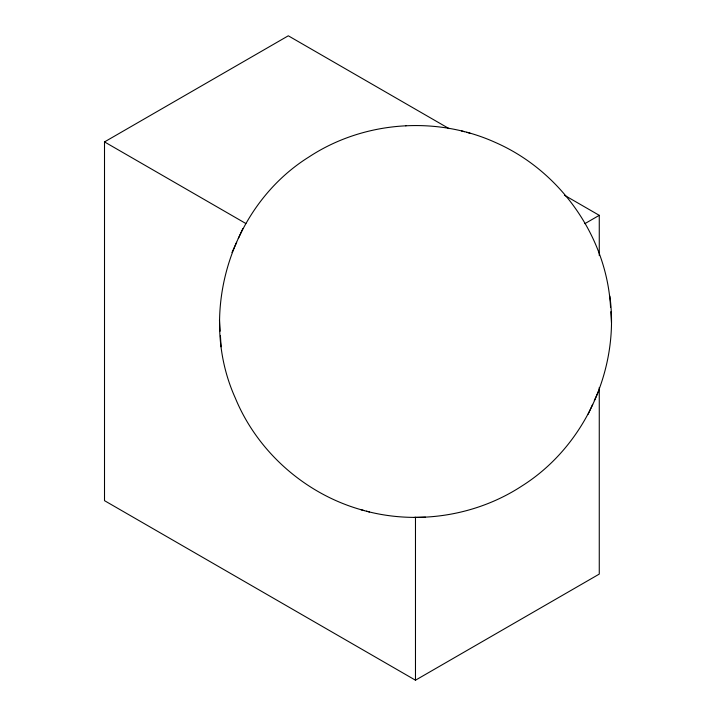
<?xml version="1.0" encoding="UTF-8"?>
<svg xmlns="http://www.w3.org/2000/svg" width="716" height="716" viewBox="0 0 716 716"><rect width="100%" height="100%" fill="white"/><g stroke="black" fill="none" stroke-linecap="round" stroke-linejoin="round"><path stroke-width="1.07" d="M364.265 510.589C307.057 495.508 257.867 452.834 235.322 398.069C197.169 313.635 230.686 205.689 309.061 156.894C363.424 121.12 435.919 115.562 495.186 142.368C559.975 170.623 606.667 236.396 610.551 307.137M609.844 296.093C619.832 369.375 584.542 446.524 521.892 486.003C475.021 516.692 414.671 525.49 360.936 509.694M231.966 252.56L236.656 242.276M238.303 238.544L242.831 228.619M588.131 414.269L592.66 404.352M594.307 400.611L598.997 390.336M599.265 387.454L599.265 574.089L415.477 680.2L104.509 500.663L104.509 141.911L288.297 35.8L449.111 128.647M584.847 223.661L599.265 215.337L599.265 255.576M414.054 517.417L425.501 517.176M405.462 125.721L406.133 125.721M466.698 132.299L470.027 133.203M461.489 130.93L464.478 131.735M366.485 511.161L369.474 511.967M564.396 195.2L599.265 215.337M104.509 141.911L245.883 223.535M610.784 311.737L611.491 322.835M219.472 320.061L220.179 331.159M220.412 335.75L221.119 346.804M415.477 517.221L415.477 680.2"/></g></svg>
